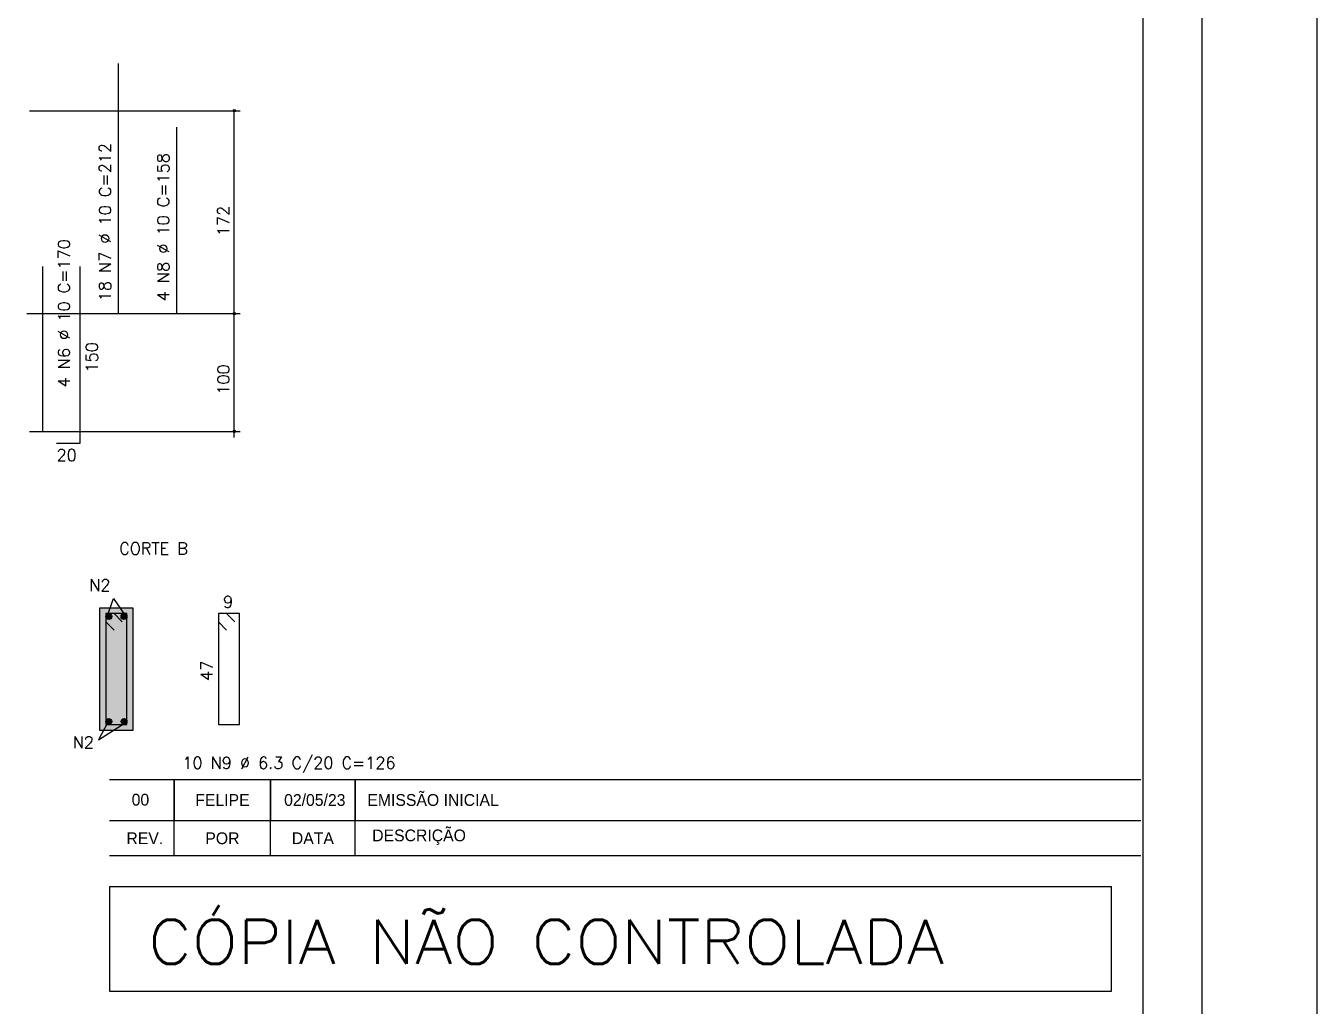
# Model space of a CAD drawing. Extents: x -1.9 to 86, y -1.6 to 61.
# Drawn here: x 64.14 to 86.05, y 13.29 to 29.92 of the extents above; entities that cross this region are included whole.
import ezdxf
from ezdxf.enums import TextEntityAlignment as Align

# ---------------------------------------------------------------- set-up
doc = ezdxf.new("R2010")
doc.units = 0
doc.header["$MEASUREMENT"] = 0
doc.linetypes.add('HIDDEN', pattern=[9.525, 6.35, -3.175])
doc.layers.get('0').update_dxf_attribs({"linetype": 'CONTINUOUS'})
doc.layers.get('Defpoints').update_dxf_attribs({"linetype": 'CONTINUOUS'})
for name, color, linetype in [('ARQ_FOLHA', 7, 'CONTINUOUS'), ('ARQ_TXT-2', 2, 'CONTINUOUS'), ('PENA_01', 1, 'CONTINUOUS'), ('PENA_02', 2, 'CONTINUOUS'), ('PENA_03', 3, 'CONTINUOUS'), ('PENA_05', 5, 'CONTINUOUS'), ('PENA_10', 253, 'CONTINUOUS'), ('PSG-NV2-FLH-SELO', 1, 'CONTINUOUS')]:
    doc.layers.add(name, color=color, linetype=linetype)
doc.styles.add('01-MILLEU', font='GOTHIC.TTF')
doc.styles.add('R300', font='SIMPLEX.SHX', dxfattribs={"width": 1.1, "height": 5.5})
doc.styles.get("Standard").update_dxf_attribs({"font": 'ROMANS.SHX'})

msp = doc.modelspace()

# ---------------------------------------------------------------- linework, layer by layer
at = {"color": 5, "linetype": 'Continuous'}
for p, q in [((65.56, 15.324), (65.56, 13.545)), ((65.56, 15.324), (82.56, 15.324)), ((82.56, 13.545), (82.56, 15.324)), ((65.56, 13.545), (82.56, 13.545))]:
    msp.add_line(p, q, dxfattribs=at)
at = {"layer": 'ARQ_FOLHA', "color": 1}
for points in [[(0, 0), (84.1, 0), (84.1, 59.4), (0, 59.4)], [(2.5, 1), (83.1, 1), (83.1, 58.4), (2.5, 58.4)]]:
    msp.add_lwpolyline(points, close=True, dxfattribs=at)
at = {"layer": 'Defpoints', "color": 8, "linetype": 'HIDDEN', "ltscale": 100}
msp.add_lwpolyline([(-1.95, 60.95), (-1.95, -1.55), (86.05, -1.55), (86.05, 60.95)], close=True, dxfattribs=at)
at = {"layer": 'PENA_01', "linetype": 'Continuous'}
for p, q in [((64.203, 28.478), (67.778, 28.478)), ((67.678, 22.937), (67.678, 28.478)), ((64.161, 25.038), (67.778, 25.038)), ((64.203, 23.038), (67.778, 23.038)), ((65.398, 20.049), (65.958, 20.049)), ((65.398, 17.969), (65.398, 20.049)), ((65.958, 20.049), (65.958, 17.969)), ((65.598, 17.969), (65.398, 17.969)), ((65.958, 17.969), (65.598, 17.969))]:
    msp.add_line(p, q, dxfattribs=at)
at = {"layer": 'PENA_02', "linetype": 'Continuous'}
for centre, radius in [((67.678, 28.478), 0.02), ((67.678, 28.478), 0.01), ((67.678, 25.038), 0.02), ((67.678, 25.038), 0.01), ((67.678, 23.038), 0.02), ((67.678, 23.038), 0.01)]:
    msp.add_circle(centre, radius, dxfattribs=at)
at = {"layer": 'PENA_03', "linetype": 'Continuous'}
for p, q in [((65.528, 19.919), (65.627, 20.207)), ((65.627, 20.207), (65.828, 19.919)), ((65.528, 18.099), (65.377, 17.807)), ((65.377, 17.807), (65.828, 18.099))]:
    msp.add_line(p, q, dxfattribs=at)
for centre in [(65.548, 19.899), (65.807, 19.899), (65.548, 18.119), (65.808, 18.119)]:
    msp.add_circle(centre, 0.05, dxfattribs=at)
for points in [[(65.598, 19.899), (65.523, 19.942), (65.501, 19.916)], [(65.598, 19.899), (65.556, 19.948), (65.523, 19.942)], [(65.598, 19.899), (65.586, 19.931), (65.556, 19.948)], [(65.857, 19.899), (65.782, 19.943), (65.76, 19.916)], [(65.857, 19.899), (65.816, 19.949), (65.782, 19.943)], [(65.857, 19.899), (65.845, 19.931), (65.816, 19.949)], [(65.598, 19.899), (65.501, 19.916), (65.501, 19.882)], [(65.598, 19.899), (65.501, 19.882), (65.523, 19.856)], [(65.598, 19.899), (65.523, 19.856), (65.556, 19.85)], [(65.598, 19.899), (65.556, 19.85), (65.586, 19.867)], [(65.598, 19.899), (65.586, 19.867), (65.598, 19.899)], [(65.857, 19.899), (65.76, 19.916), (65.76, 19.882)], [(65.857, 19.899), (65.76, 19.882), (65.782, 19.856)], [(65.857, 19.899), (65.782, 19.856), (65.816, 19.85)], [(65.857, 19.899), (65.816, 19.85), (65.845, 19.867)], [(65.857, 19.899), (65.845, 19.867), (65.857, 19.899)], [(65.598, 18.119), (65.523, 18.163), (65.501, 18.137)], [(65.598, 18.119), (65.501, 18.137), (65.501, 18.102)], [(65.598, 18.119), (65.501, 18.102), (65.523, 18.076)], [(65.598, 18.119), (65.556, 18.169), (65.523, 18.163)], [(65.598, 18.119), (65.523, 18.076), (65.556, 18.07)], [(65.598, 18.119), (65.586, 18.152), (65.556, 18.169)], [(65.598, 18.119), (65.556, 18.07), (65.586, 18.087)], [(65.598, 18.119), (65.586, 18.087), (65.598, 18.119)], [(65.858, 18.119), (65.783, 18.163), (65.761, 18.136)], [(65.858, 18.119), (65.761, 18.136), (65.761, 18.102)], [(65.858, 18.119), (65.761, 18.102), (65.783, 18.076)], [(65.858, 18.119), (65.816, 18.169), (65.783, 18.163)], [(65.858, 18.119), (65.783, 18.076), (65.816, 18.07)], [(65.858, 18.119), (65.846, 18.151), (65.816, 18.169)], [(65.858, 18.119), (65.816, 18.07), (65.846, 18.087)], [(65.858, 18.119), (65.846, 18.087), (65.858, 18.119)]]:
    msp.add_solid(points, dxfattribs=at)
at = {"layer": 'PENA_05', "linetype": 'Continuous'}
for p, q in [((65.715, 25.038), (65.715, 29.278)), ((66.703, 25.038), (66.703, 28.198)), ((64.431, 23.038), (64.431, 25.838)), ((65.062, 22.838), (65.062, 25.838)), ((64.662, 22.838), (65.062, 22.838)), ((65.638, 19.949), (65.498, 19.949)), ((65.498, 19.949), (65.498, 18.069)), ((65.858, 19.949), (65.498, 19.949)), ((65.498, 19.949), (65.498, 19.809)), ((65.778, 19.809), (65.638, 19.949)), ((65.858, 18.069), (65.858, 19.949)), ((67.548, 19.949), (67.408, 19.949)), ((67.408, 19.949), (67.408, 18.069)), ((67.768, 19.949), (67.408, 19.949)), ((67.408, 19.949), (67.408, 19.809)), ((67.688, 19.809), (67.548, 19.949)), ((67.768, 18.069), (67.768, 19.949)), ((65.498, 19.809), (65.638, 19.669)), ((67.408, 19.809), (67.548, 19.669)), ((65.498, 18.069), (65.858, 18.069)), ((67.408, 18.069), (67.768, 18.069))]:
    msp.add_line(p, q, dxfattribs=at)
at = {"layer": 'PENA_10', "linetype": 'Continuous'}
for points in [[(65.398, 20.049), (65.958, 20.049), (65.958, 17.969)], [(65.398, 20.049), (65.958, 17.969), (65.398, 17.969)], [(65.398, 20.049), (65.398, 17.969), (65.398, 20.049)]]:
    msp.add_solid(points, dxfattribs=at)
at = {"layer": 'PSG-NV2-FLH-SELO'}
for p, q in [((66.659, 15.84), (66.659, 16.44)), ((68.294, 15.84), (68.294, 16.44)), ((69.728, 15.84), (69.728, 16.44)), ((83.06, 15.84), (65.56, 15.84))]:
    msp.add_line(p, q, dxfattribs=at)
at = {"layer": 'PSG-NV2-FLH-SELO', "color": 251}
msp.add_lwpolyline([(65.56, 17.139), (66.659, 17.139), (66.659, 16.44), (66.659, 17.139), (68.294, 17.139), (68.294, 16.44), (68.294, 17.139), (69.728, 17.139), (69.728, 16.44), (69.728, 17.139), (81.76, 17.139), (81.76, 17.139), (83.06, 17.139)], dxfattribs=at)
at = {"layer": 'PSG-NV2-FLH-SELO'}
msp.add_lwpolyline([(65.56, 16.44), (83.06, 16.44)], dxfattribs=at)

# ---------------------------------------------------------------- texts
at = {"color": 5, "linetype": 'Continuous', "style": 'R300', "width": 1.1}
msp.add_text('CÓPIA NÃO CONTROLADA', height=0.75, dxfattribs=at).set_placement((66.218, 14.008))
at = {"layer": 'ARQ_TXT-2', "style": '01-MILLEU'}
msp.add_text('EMISSÃO INICIAL', height=0.2, dxfattribs=at).set_placement((69.936, 16.689))
at = {"layer": 'ARQ_TXT-2', "char_height": 0.2, "style": '01-MILLEU'}
for s, insert, width, attachment_point in [('REV.', (66.16, 16.24), 0.99956, 2), ('POR', (67.477, 16.24), 1.63449, 2), ('DATA', (68.655, 16.24), 3.93571, 1), ('DESCRIÇÃO', (70.018, 16.288), 3.93571, 1)]:
    msp.add_mtext(s, dxfattribs=dict(at, insert=insert, width=width, attachment_point=attachment_point))
at = {"layer": 'ARQ_TXT-2', "style": '01-MILLEU'}
for tag, text, p in [('00', '000', (66.086, 16.794)), ('FELIPE', 'RESP.DESEN', (67.477, 16.789)), ('02/05/23', '01/01/17', (69.044, 16.789))]:
    msp.add_attdef(tag, text=text, height=0.2, dxfattribs=at).set_placement(p, align=Align.MIDDLE_CENTER)
at = {"layer": 'PENA_03', "linetype": 'Continuous'}
for s, p in [('18 N7 %%c 10 C=212', (65.586, 25.247)), ('4 N8 %%c 10 C=158', (66.574, 25.247)), ('172', (67.593, 26.351)), ('4 N6 %%c 10 C=170', (64.889, 23.787)), ('150', (65.362, 24.038)), ('100', (67.594, 23.662)), ('47', (67.308, 18.809))]:
    msp.add_text(s, height=0.2, rotation=90, dxfattribs=at).set_placement(p)
for s, p in [('20', (64.662, 22.538)), ('CORTE B', (65.725, 20.954)), ('N2', (65.218, 20.332)), ('9', (67.488, 20.049)), ('N2', (64.936, 17.665)), ('10 N9 %%c 6.3 C/20 C=126', (66.797, 17.318))]:
    msp.add_text(s, height=0.2, dxfattribs=at).set_placement(p)

doc.saveas('drawing.dxf')
